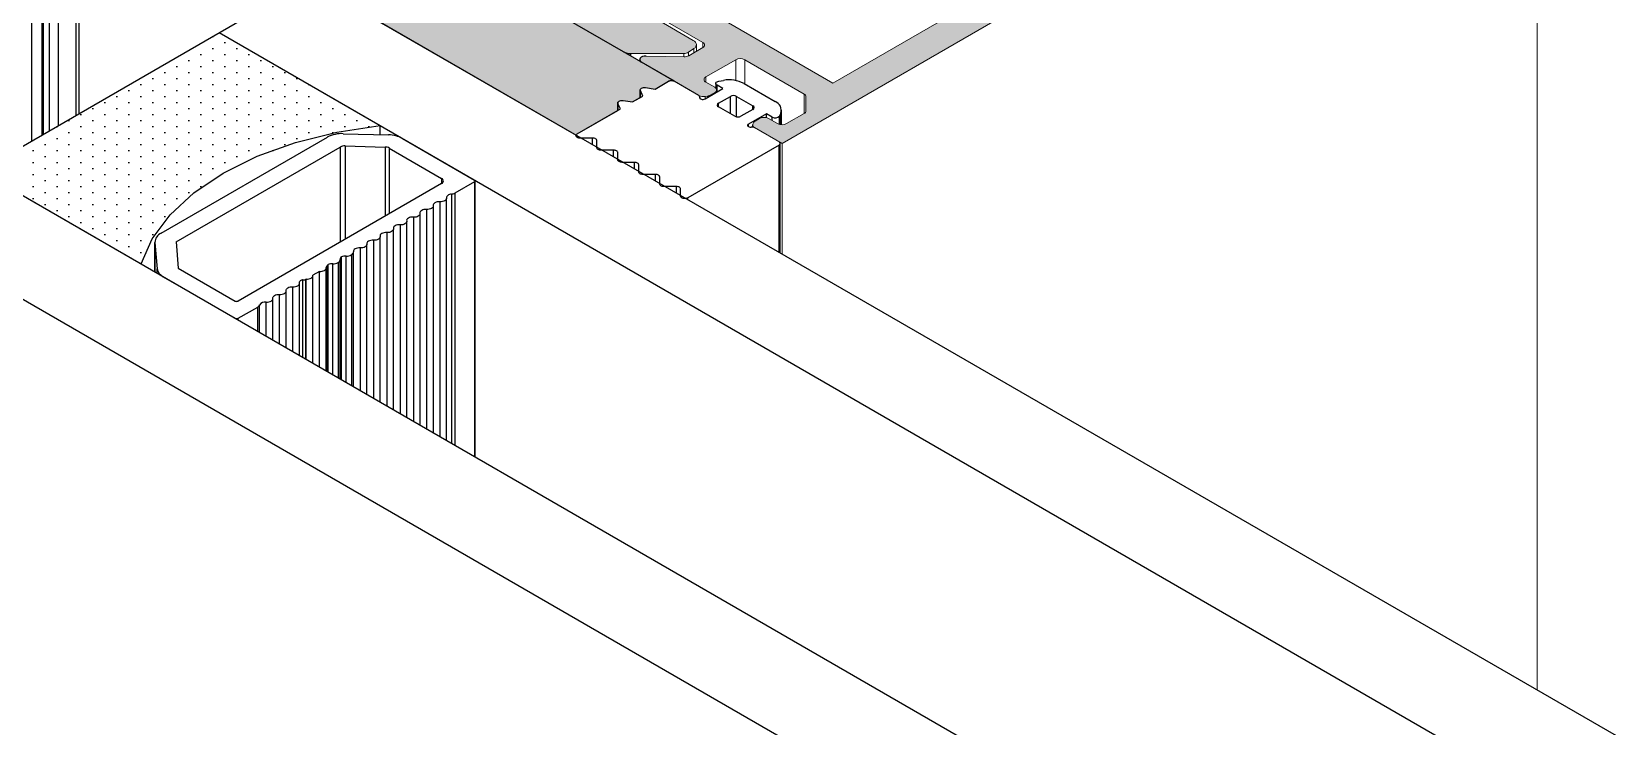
# Model space of a CAD drawing. Header units: millimetres. Extents: x 12 to 3612, y 18 to 315.
# Drawn here: x 326.5 to 368.41, y 213.91 to 232.3 of the extents above; entities that cross this region are included whole.
import ezdxf

# ---------------------------------------------------------------- set-up
doc = ezdxf.new("R2010")
doc.units = ezdxf.units.MM
doc.linetypes.add('SLD-Katı', pattern=[0])
doc.layers.add('Aksesuar', color=7, linetype='Continuous')

# ---------------------------------------------------------------- blocks, each defined once
blk = doc.blocks.new('MN50ICV_F.G.')
h = blk.add_hatch(color=253)
h.paths.add_polyline_path([(-116.097, 530.55), (-96.097, 542.097), (-117.761, 554.603, 0.243683), (-117.998, 554.603), (-119.662, 553.643), (-119.582, 553.597), (-119.119, 553.33, 0.163443), (-118.957, 553.305), (-118.707, 553.343), (-118.667, 553.353), (-118.632, 553.368), (-118.605, 553.388), (-118.588, 553.412), (-118.583, 553.437), (-118.588, 553.462), (-118.605, 553.485), (-118.632, 553.505), (-118.79, 553.597), (-118.315, 553.871, -0.243681), (-117.919, 553.871), (-116.572, 553.094, -0.690067), (-116.572, 552.865), (-117.048, 552.591), (-117.206, 552.682, 0.363771), (-117.487, 552.639), (-117.554, 552.495, 0.316303), (-117.531, 552.413, 0.08095), (-117.511, 552.401), (-117.315, 552.288), (-117.266, 552.26), (-117.101, 552.164), (-116.622, 551.888, 0.163438), (-116.46, 551.863), (-116.21, 551.902), (-116.17, 551.911), (-116.135, 551.927), (-116.108, 551.947), (-116.091, 551.97), (-116.086, 551.995), (-116.091, 552.021), (-116.108, 552.044), (-116.135, 552.064), (-116.491, 552.27), (-115.818, 552.658), (-109.879, 549.23), (-110.552, 548.841), (-110.949, 549.07, 0.316575), (-111.22, 549.043), (-111.338, 548.897), (-111.353, 548.874), (-111.362, 548.849), (-111.364, 548.825), (-111.36, 548.8), (-111.35, 548.776), (-111.333, 548.754), (-111.31, 548.733), (-111.282, 548.714), (-111.028, 548.567), (-112.335, 547.812), (-112.81, 548.087, 0.128034), (-112.929, 548.115), (-113.106, 548.115, -0.12804), (-113.225, 548.144), (-114.077, 548.636, 0.243681), (-114.473, 548.636), (-115.757, 547.894, 0.407668), (-115.801, 547.801), (-115.784, 547.764, 0.152577), (-115.741, 547.721), (-115.424, 547.538, 0.243685), (-115.186, 547.538), (-114.79, 547.767, 0.065297), (-114.763, 547.787), (-114.46, 548.09, -0.3456), (-114.169, 548.09), (-113.867, 547.787, 0.065216), (-113.84, 547.767), (-113.72, 547.698, 0.050262), (-113.686, 547.682), (-113.162, 547.508), (-113.131, 547.495), (-113.106, 547.478), (-113.088, 547.458), (-113.079, 547.436), (-113.078, 547.414), (-113.087, 547.393), (-113.103, 547.373), (-113.127, 547.355), (-116.969, 545.137), (-116.969, 545), (-117.206, 545), (-121.048, 542.782, -0.296053), (-121.312, 542.803), (-121.615, 543.105, 0.065144), (-121.641, 543.125), (-121.761, 543.194, 0.050205), (-121.796, 543.21), (-122.32, 543.384), (-122.355, 543.4), (-122.382, 543.42), (-122.398, 543.443), (-122.404, 543.468), (-122.398, 543.493), (-122.382, 543.517), (-122.355, 543.537), (-122.32, 543.552), (-121.796, 543.727, 0.050328), (-121.761, 543.742), (-121.365, 543.971, 0.690045), (-121.365, 544.109), (-121.682, 544.291, 0.091497), (-121.757, 544.317), (-121.819, 544.326, 0.163435), (-121.982, 544.301), (-123.424, 543.468, 0.69007), (-123.424, 543.24), (-123.147, 543.08, 0.128038), (-123.028, 543.051), (-122.85, 543.051, -0.128021), (-122.732, 543.023), (-122.414, 542.839, -0.267593), (-122.364, 542.771), (-122.364, 542.668, 0.267633), (-122.315, 542.6), (-120.889, 541.776, -0.690082), (-120.889, 541.639), (-124.414, 539.604, -0.243689), (-124.652, 539.604), (-127.266, 541.113, 0.243683), (-127.503, 541.113), (-128.058, 540.793, 0.690064), (-128.058, 540.656), (-127.986, 540.614, -0.014374), (-127.338, 540.241), (-125.444, 539.147, -0.690082), (-125.444, 539.01), (-127.979, 537.547, 0.690051), (-127.979, 537.41), (-126.751, 536.701), (-126.711, 536.684), (-126.664, 536.674), (-126.614, 536.673), (-126.565, 536.68), (-126.523, 536.696), (-126.49, 536.718), (-126.47, 536.744), (-126.464, 536.773), (-126.499, 537.351, -0.28506), (-126.45, 537.423), (-126.078, 537.638, -0.243679), (-125.84, 537.638), (-118.196, 533.225, -0.690024), (-118.196, 533.088), (-118.569, 532.873, -0.132752), (-118.693, 532.845), (-119.695, 532.865), (-119.745, 532.862), (-119.791, 532.85), (-119.829, 532.831), (-119.855, 532.807), (-119.868, 532.779), (-119.866, 532.75), (-119.85, 532.723), (-119.82, 532.7), (-118.31, 531.828, -0.070181), (-118.298, 531.821, 0.162685), (-118.136, 531.796), (-118.074, 531.806, 0.091506), (-117.998, 531.831), (-117.879, 531.899, 0.690045), (-117.879, 532.037), (-118.117, 532.174, -0.69007), (-118.117, 532.311), (-117.325, 532.768, -0.243677), (-117.087, 532.768), (-115.513, 531.859, -0.267629), (-115.464, 531.791), (-115.464, 531.414, -0.267577), (-115.513, 531.345), (-115.978, 531.076, -0.243689), (-116.216, 531.076), (-116.454, 531.213, 0.243681), (-116.691, 531.213), (-116.81, 531.145, 0.152593), (-116.854, 531.101), (-116.87, 531.065, 0.407651), (-116.827, 530.972), (-116.815, 530.965), (-116.176, 530.596, -0.080618), (-116.163, 530.588)])
h.paths.add_polyline_path([(-125.325, 538.255), (-119.543, 541.594, 0.69007), (-119.543, 541.731), (-120.414, 542.234), (-112.374, 546.875, -0.243681), (-112.137, 546.875), (-111.384, 546.441, 0.243683), (-111.147, 546.441), (-110.671, 546.715, 0.690064), (-110.671, 546.852), (-111.424, 547.287, -0.690064), (-111.424, 547.424), (-109.087, 548.773), (-97.522, 542.097), (-114.751, 532.151)], flags=16)
for color, points in [(254, [(-119.744, 533.89), (-124.689, 536.745, -0.272584), (-124.771, 536.861, 0.272569), (-124.853, 536.977), (-125.748, 537.493, 0.228583), (-126.126, 537.503), (-126.294, 537.421, 0.284973), (-126.354, 537.347), (-126.354, 536.538, 0.267633), (-126.272, 536.424), (-120.299, 532.976, 0.128034), (-120.101, 532.929), (-118.7, 532.929, 0.146424), (-118.572, 532.964), (-118.431, 533.061), (-118.401, 533.085), (-118.38, 533.113), (-118.368, 533.142), (-118.365, 533.172), (-118.372, 533.201), (-118.389, 533.23), (-118.414, 533.256), (-118.447, 533.279), (-119.342, 533.795, 0.12939), (-119.543, 533.843, -0.129392)]), (0, [(-118.949, 532.197), (-126.092, 536.321), (-128.627, 534.857), (-121.551, 530.773), (-121.543, 530.787), (-121.523, 530.802), (-120.447, 531.423), (-120.447, 531.625), (-120.443, 531.642), (-120.432, 531.657), (-120.414, 531.671), (-120.391, 531.681), (-120.364, 531.687), (-120.335, 531.69), (-120.306, 531.687), (-120.056, 531.649), (-119.853, 531.766), (-119.853, 531.968), (-119.849, 531.985), (-119.838, 532), (-119.82, 532.014), (-119.797, 532.024), (-119.77, 532.03), (-119.741, 532.033), (-119.712, 532.03), (-119.462, 531.992), (-119.107, 532.197, -0.243691)])]:
    blk.add_hatch(color=color).paths.add_polyline_path(points)
at = {"layer": 'Aksesuar'}
h = blk.add_hatch(dxfattribs=at)
h.set_pattern_fill('DOTS', color=253, scale=0.2, angle=90)
h.set_pattern_definition([(90, (1216.48986, -6036.8666), (-0.3175, 0.15875), [0, -0.3175])])
h.paths.add_polyline_path([(-128.984, 530.579), (-127.89, 530.85), (-126.736, 531.022), (-131.003, 533.485), (-137.34, 529.827), (-133.073, 527.364), (-132.775, 528.03), (-132.305, 528.662), (-131.675, 529.245), (-130.899, 529.767), (-129.995, 530.215)])
at = {"color": 7, "linetype": 'SLD-Katı', "lineweight": 15, "ltscale": 10}
for p, q in [((-116.097, 530.55), (-96.097, 542.097)), ((-97.522, 542.097), (-114.751, 532.151)), ((-96.097, 516.078), (-96.097, 542.097)), ((-125.325, 538.255), (-114.751, 532.151)), ((-118.196, 533.225), (-125.84, 537.638)), ((-120.299, 532.976), (-126.272, 536.424)), ((-119.342, 533.795), (-118.447, 533.279)), ((-118.365, 532.991), (-118.365, 533.165)), ((-118.7, 532.929), (-120.101, 532.929)), ((-119.695, 532.865), (-118.693, 532.845)), ((-118.431, 533.061), (-118.572, 532.964)), ((-118.569, 532.873), (-118.196, 533.088)), ((-118.117, 532.311), (-117.325, 532.768)), ((-117.087, 532.768), (-115.513, 531.859)), ((-118.298, 531.821), (-119.82, 532.7)), ((-118.949, 532.197), (-118.31, 531.828)), ((-117.879, 532.037), (-118.117, 532.174)), ((-117.998, 531.831), (-117.879, 531.899)), ((-117.83, 531.905), (-117.83, 531.968)), ((-118.136, 531.796), (-118.074, 531.806)), ((-115.464, 531.414), (-115.464, 531.791)), ((-116.854, 531.101), (-116.87, 531.065)), ((-116.81, 531.145), (-116.691, 531.213)), ((-116.454, 531.213), (-116.216, 531.076)), ((-115.978, 531.076), (-115.513, 531.345)), ((-116.876, 531.04), (-116.876, 530.983)), ((-116.827, 530.972), (-116.097, 530.55)), ((-116.815, 530.965), (-116.176, 530.596)), ((-116.097, 527.624), (-116.097, 530.55))]:
    blk.add_line(p, q, dxfattribs=at)
at = {"color": 31}
for p, q in [((-135.969, 530.619), (-135.969, 540.753)), ((-135.702, 540.09), (-135.702, 530.773)), ((-135.653, 530.802), (-135.653, 540.022)), ((-135.494, 530.893), (-135.494, 539.93)), ((-135.256, 531.03), (-135.256, 539.93))]:
    blk.add_line(p, q, dxfattribs=at)
at = {"color": 35}
for p, q in [((-134.8, 540.167), (-134.8, 531.294)), ((-134.717, 540.104), (-134.717, 531.342)), ((-120.101, 532.862), (-120.101, 532.929)), ((-119.853, 531.968), (-119.853, 531.766)), ((-119.782, 531.807), (-119.849, 531.951)), ((-119.849, 531.768), (-119.849, 531.951)), ((-119.712, 532.03), (-119.462, 531.992)), ((-119.462, 531.992), (-119.107, 532.197)), ((-118.137, 531.728), (-117.662, 532.002)), ((-117.853, 532.139), (-117.853, 532.017)), ((-117.662, 532.002), (-117.82, 532.094)), ((-117.82, 531.911), (-117.82, 532.094)), ((-117.77, 532.202), (-117.645, 532.221)), ((-117.104, 532.138), (-116.279, 531.661)), ((-120.447, 531.625), (-120.447, 531.423)), ((-120.376, 531.464), (-120.443, 531.608)), ((-120.443, 531.425), (-120.443, 531.608)), ((-120.306, 531.687), (-120.056, 531.649)), ((-120.056, 531.649), (-119.782, 531.807)), ((-118.279, 531.754), (-118.279, 531.771)), ((-118.277, 531.749), (-118.277, 531.782)), ((-117.78, 531.614), (-117.464, 531.797)), ((-117.78, 531.522), (-117.78, 531.614)), ((-117.345, 531.271), (-117.78, 531.522)), ((-117.464, 531.339), (-117.464, 531.797)), ((-117.305, 531.797), (-116.869, 531.545)), ((-117.305, 531.256), (-117.305, 531.797)), ((-116.869, 531.454), (-116.869, 531.545)), ((-116.869, 531.454), (-117.186, 531.271)), ((-116.513, 531.339), (-116.988, 531.065)), ((-116.988, 530.996), (-116.988, 531.065)), ((-116.355, 531.248), (-116.513, 531.339)), ((-116.513, 531.236), (-116.513, 531.339)), ((-116.355, 531.156), (-116.355, 531.248)), ((-116.134, 531.349), (-116.167, 531.277)), ((-116.167, 531.057), (-116.167, 531.277)), ((-116.134, 531.05), (-116.134, 531.349)), ((-116.115, 531.048), (-116.115, 531.433)), ((-121.113, 530.692), (-121.444, 530.692)), ((-121.113, 530.52), (-121.113, 530.692)), ((-121.001, 530.436), (-121.001, 530.627)), ((-121.001, 530.455), (-121.001, 530.627)), ((-120.559, 530.371), (-120.889, 530.371)), ((-120.559, 530.2), (-120.559, 530.371)), ((-120.447, 530.116), (-120.447, 530.307)), ((-120.447, 530.135), (-120.447, 530.307)), ((-116.176, 530.505), (-118.592, 529.11)), ((-116.176, 527.67), (-116.176, 530.505)), ((-116.144, 527.651), (-116.144, 530.55)), ((-120.005, 530.051), (-120.335, 530.051)), ((-120.005, 529.88), (-120.005, 530.051)), ((-119.892, 529.796), (-119.892, 529.987)), ((-119.892, 529.815), (-119.892, 529.987)), ((-119.45, 529.731), (-119.78, 529.731)), ((-119.45, 529.559), (-119.45, 529.731)), ((-119.338, 529.476), (-119.338, 529.667)), ((-119.338, 529.495), (-119.338, 529.667)), ((-118.896, 529.411), (-119.226, 529.411)), ((-118.896, 529.239), (-118.896, 529.411)), ((-118.784, 529.156), (-118.784, 529.347)), ((-118.592, 529.064), (-118.592, 529.11))]:
    blk.add_line(p, q, dxfattribs=at)
at = {"color": 8, "linetype": 'SLD-Katı', "lineweight": 15, "ltscale": 10}
for p, q in [((-126.272, 533.498), (-126.272, 533.498)), ((-118.196, 533.088), (-118.196, 533.225)), ((-118.7, 532.845), (-118.7, 532.929)), ((-118.572, 532.872), (-118.572, 532.964)), ((-118.431, 532.953), (-118.431, 533.061)), ((-117.325, 532.216), (-117.325, 532.768)), ((-117.087, 532.128), (-117.087, 532.768)), ((-118.117, 532.174), (-118.117, 532.311)), ((-117.879, 531.877), (-117.879, 531.899)), ((-118.298, 531.82), (-118.298, 531.821)), ((-118.136, 531.728), (-118.136, 531.796)), ((-118.074, 531.764), (-118.074, 531.806)), ((-117.998, 531.808), (-117.998, 531.831)), ((-115.513, 531.345), (-115.513, 531.859)), ((-116.827, 530.971), (-116.827, 530.972))]:
    blk.add_line(p, q, dxfattribs=at)
at = {"color": 0}
blk.add_line((-119.869, 532.768), (-119.869, 532.728), dxfattribs=at)
at = {"color": 30}
blk.add_line((-121.523, 530.802), (-120.376, 531.464), dxfattribs=at)
blk.add_lwpolyline([(-128.627, 534.857), (-121.551, 530.773), (-121.543, 530.787), (-121.523, 530.802), (-120.447, 531.423), (-120.447, 531.625), (-120.443, 531.642), (-120.432, 531.657), (-120.414, 531.671), (-120.391, 531.681), (-120.364, 531.687), (-120.335, 531.69), (-120.306, 531.687), (-120.056, 531.649), (-119.853, 531.766), (-119.853, 531.968), (-119.849, 531.985), (-119.838, 532), (-119.82, 532.014), (-119.797, 532.024), (-119.77, 532.03), (-119.741, 532.033), (-119.712, 532.03), (-119.462, 531.992), (-119.107, 532.197, -0.243691), (-118.949, 532.197), (-126.092, 536.321)], format="xyb")
at = {"color": 7, "linetype": 'SLD-Katı', "lineweight": 15, "ltscale": 10, "flags": 128}
blk.add_lwpolyline([(-118.447, 533.279), (-118.414, 533.256), (-118.389, 533.23), (-118.372, 533.201), (-118.365, 533.172), (-118.368, 533.142), (-118.38, 533.113), (-118.401, 533.085), (-118.431, 533.061)], dxfattribs=at)
at = {"color": 0, "flags": 128}
blk.add_lwpolyline([(-119.695, 532.865), (-119.745, 532.862), (-119.791, 532.85), (-119.829, 532.831), (-119.855, 532.807), (-119.868, 532.779), (-119.866, 532.75), (-119.85, 532.723), (-119.82, 532.7)], dxfattribs=at)
at = {"color": 35, "flags": 128}
for points in [[(-119.849, 531.951), (-119.853, 531.968), (-119.849, 531.985), (-119.838, 532), (-119.82, 532.014), (-119.797, 532.024), (-119.77, 532.03), (-119.741, 532.033), (-119.712, 532.03)], [(-117.82, 532.094), (-117.838, 532.107), (-117.849, 532.123), (-117.853, 532.139), (-117.849, 532.156), (-117.838, 532.172), (-117.82, 532.185), (-117.797, 532.195), (-117.77, 532.202)], [(-120.443, 531.608), (-120.447, 531.625), (-120.443, 531.642), (-120.432, 531.657), (-120.414, 531.671), (-120.391, 531.681), (-120.364, 531.687), (-120.335, 531.69), (-120.306, 531.687)], [(-118.279, 531.771), (-118.279, 531.755), (-118.272, 531.741), (-118.256, 531.728), (-118.235, 531.719), (-118.21, 531.714), (-118.184, 531.714), (-118.158, 531.719), (-118.137, 531.728)], [(-116.988, 531.065), (-117.004, 531.052), (-117.012, 531.038), (-117.012, 531.023), (-117.003, 531.008), (-116.988, 530.996), (-116.966, 530.987), (-116.941, 530.983), (-116.914, 530.983)], [(-121.444, 530.692), (-121.476, 530.694), (-121.506, 530.702), (-121.53, 530.715), (-121.547, 530.731), (-121.555, 530.75), (-121.554, 530.769), (-121.543, 530.787), (-121.523, 530.802)], [(-121.001, 530.627), (-121.004, 530.639), (-121.01, 530.652), (-121.02, 530.663), (-121.034, 530.673), (-121.051, 530.681), (-121.071, 530.687), (-121.092, 530.69), (-121.113, 530.692)], [(-120.889, 530.371), (-120.911, 530.373), (-120.932, 530.376), (-120.952, 530.382), (-120.969, 530.39), (-120.983, 530.4), (-120.993, 530.411), (-120.999, 530.424), (-121.001, 530.436)], [(-120.447, 530.307), (-120.449, 530.319), (-120.455, 530.332), (-120.466, 530.343), (-120.48, 530.353), (-120.497, 530.361), (-120.516, 530.367), (-120.537, 530.37), (-120.559, 530.371)], [(-120.335, 530.051), (-120.357, 530.053), (-120.378, 530.056), (-120.397, 530.062), (-120.414, 530.07), (-120.428, 530.08), (-120.438, 530.091), (-120.445, 530.103), (-120.447, 530.116)], [(-119.892, 529.987), (-119.895, 529.999), (-119.901, 530.011), (-119.911, 530.023), (-119.925, 530.032), (-119.942, 530.04), (-119.962, 530.046), (-119.983, 530.05), (-120.005, 530.051)], [(-119.78, 529.731), (-119.802, 529.733), (-119.823, 529.736), (-119.843, 529.742), (-119.86, 529.75), (-119.874, 529.76), (-119.884, 529.771), (-119.89, 529.783), (-119.892, 529.796)], [(-119.338, 529.667), (-119.34, 529.679), (-119.347, 529.691), (-119.357, 529.703), (-119.371, 529.712), (-119.388, 529.72), (-119.407, 529.726), (-119.428, 529.73), (-119.45, 529.731)], [(-119.226, 529.411), (-119.248, 529.412), (-119.269, 529.416), (-119.288, 529.422), (-119.305, 529.43), (-119.319, 529.44), (-119.329, 529.451), (-119.336, 529.463), (-119.338, 529.476)], [(-118.784, 529.347), (-118.786, 529.359), (-118.792, 529.371), (-118.802, 529.382), (-118.816, 529.392), (-118.833, 529.4), (-118.853, 529.406), (-118.874, 529.41), (-118.896, 529.411)], [(-118.592, 529.11), (-118.619, 529.099), (-118.65, 529.092), (-118.683, 529.091), (-118.714, 529.096), (-118.743, 529.106), (-118.765, 529.12), (-118.779, 529.137), (-118.784, 529.156)]]:
    blk.add_lwpolyline(points, dxfattribs=at)
at = {"color": 7, "linetype": 'SLD-Katı', "lineweight": 15, "ltscale": 100}
for centre, radius, start, end in [((-118.222, 533.157), 0.0734, 290.788, 69.2144), ((-118.694, 533.161), 0.232, 268.4065, 301.7275), ((-118.683, 533.09), 0.245, 267.6867, 297.9343), ((-117.206, 532.539), 0.258, 62.6101, 117.3891), ((-118.091, 532.242), 0.0734, 110.7845, 249.218), ((-117.905, 531.968), 0.0734, 290.7864, 69.2161), ((-118.18, 532.05), 0.258, 242.6434, 279.7708), ((-118.104, 532.022), 0.219, 277.9752, 298.8886), ((-115.548, 531.782), 0.0845, 5.6932, 65.6246), ((-116.801, 531.041), 0.0739, 160.5415, 249.2546), ((-116.762, 531.054), 0.103, 117.6438, 152.3478), ((-116.572, 530.984), 0.258, 62.61, 117.39), ((-116.097, 531.306), 0.258, 242.6091, 297.3909), ((-115.548, 531.422), 0.0845, 294.3786, 354.299)]:
    blk.add_arc(centre, radius, start, end, dxfattribs=at)
at = {"color": 35}
for centre, radius, start, end in [((-120.109, 533.333), 0.404, 241.96, 271.1443), ((-119.028, 532.044), 0.172, 62.609, 117.391), ((-117.499, 531.374), 0.86, 62.6428, 99.7712), ((-118.329, 531.781), 0.051, 348.8905, 68.1751), ((-117.763, 531.568), 0.0489, 110.7795, 249.2205), ((-117.384, 531.644), 0.172, 62.6077, 117.3911), ((-116.887, 531.499), 0.0489, 290.7869, 69.2168), ((-116.366, 531.431), 0.246, 340.5385, 69.2583), ((-117.266, 531.424), 0.172, 242.6099, 297.3901), ((-116.278, 531.374), 0.148, 238.8133, 318.7735), ((-116.893, 530.815), 0.169, 62.451, 97.0086), ((-116.194, 530.55), 0.0489, 290.7828, 69.2209)]:
    blk.add_arc(centre, radius, start, end, dxfattribs=at)
at = {"layer": 'Aksesuar', "color": 143}
for p, q in [((-139.382, 528.648), (-128.627, 534.857)), ((-57.918, 494.038), (-128.627, 534.857)), ((-131.003, 533.485), (-60.294, 492.666)), ((-131.003, 533.485), (-126.736, 531.022)), ((-132.541, 528.174), (-128.139, 530.715)), ((-127.717, 530.81), (-126.517, 530.777)), ((-126.736, 530.783), (-126.736, 531.022)), ((-126.147, 530.682), (-124.241, 529.582)), ((-132.145, 527.945), (-127.796, 530.456)), ((-127.796, 530.456), (-127.796, 527.941)), ((-127.669, 530.484), (-126.608, 530.455)), ((-127.669, 530.484), (-127.669, 528.014)), ((-126.608, 530.455), (-126.608, 528.627)), ((-126.498, 530.427), (-125.112, 529.627)), ((-126.498, 530.427), (-126.498, 528.691)), ((-137.34, 529.827), (-66.631, 489.008)), ((-137.34, 529.827), (-133.073, 527.364)), ((-125.112, 529.49), (-130.499, 526.381)), ((-125.112, 529.627), (-125.112, 529.49)), ((-124.241, 529.536), (-124.759, 529.237)), ((-124.241, 529.536), (-124.241, 522.265)), ((-124.225, 522.256), (-124.225, 529.559)), ((-125.158, 529.007), (-125.158, 522.794)), ((-124.98, 522.692), (-124.98, 529.097)), ((-124.851, 529.21), (-124.851, 522.617)), ((-124.759, 529.237), (-124.759, 522.564)), ((-125.862, 528.6), (-125.862, 523.201)), ((-125.685, 523.099), (-125.685, 528.69)), ((-125.51, 528.804), (-125.51, 522.998)), ((-125.332, 522.895), (-125.332, 528.894)), ((-139.358, 528.249), (-69.007, 487.636)), ((-126.567, 528.193), (-126.567, 523.608)), ((-126.39, 523.506), (-126.39, 528.284)), ((-126.215, 528.397), (-126.215, 523.405)), ((-126.037, 523.302), (-126.037, 528.487)), ((-132.705, 527.945), (-132.705, 527.152)), ((-132.705, 527.93), (-132.648, 527.237)), ((-132.705, 527.151), (-132.705, 527.93)), ((-132.145, 527.945), (-132.088, 527.253)), ((-127.272, 527.786), (-127.272, 524.015)), ((-127.094, 523.912), (-127.094, 527.877)), ((-126.919, 527.99), (-126.919, 523.811)), ((-126.742, 523.709), (-126.742, 528.08)), ((-128.152, 527.304), (-128.152, 524.523)), ((-128.117, 524.503), (-128.117, 527.348)), ((-127.997, 524.433), (-127.997, 527.368)), ((-127.856, 527.4), (-127.856, 524.352)), ((-127.799, 524.319), (-127.799, 527.47)), ((-127.765, 524.3), (-127.765, 527.551)), ((-127.644, 524.23), (-127.644, 527.571)), ((-127.503, 527.603), (-127.503, 524.149)), ((-127.447, 524.116), (-127.447, 527.673)), ((-132.648, 527.118), (-132.648, 527.237)), ((-132.484, 527.024), (-130.578, 525.924)), ((-132.088, 527.253), (-130.578, 526.381)), ((-128.794, 526.951), (-128.794, 524.894)), ((-128.701, 526.961), (-128.717, 526.952)), ((-128.717, 526.952), (-128.717, 524.849)), ((-128.701, 524.84), (-128.701, 526.961)), ((-128.349, 527.164), (-128.525, 527.063)), ((-128.524, 524.738), (-128.524, 527.051)), ((-128.349, 524.637), (-128.349, 527.164)), ((-128.172, 524.534), (-128.172, 527.255)), ((-129.581, 525.348), (-129.581, 526.441)), ((-129.406, 525.247), (-129.406, 526.554)), ((-129.229, 525.145), (-129.229, 526.645)), ((-129.054, 525.044), (-129.054, 526.758)), ((-128.876, 524.941), (-128.876, 526.848)), ((-130.499, 525.924), (-129.981, 526.222)), ((-129.981, 525.579), (-129.981, 526.222)), ((-129.934, 525.552), (-129.934, 526.275)), ((-129.759, 525.45), (-129.759, 526.351)), ((-130.499, 525.878), (-130.499, 525.924))]:
    blk.add_line(p, q, dxfattribs=at)
for points in [[(-133.073, 527.364), (-132.775, 528.03), (-132.305, 528.662), (-131.675, 529.245), (-130.899, 529.767), (-129.995, 530.215), (-128.984, 530.579), (-127.89, 530.85), (-126.736, 531.022)], [(-125.158, 529.007), (-125.193, 529.007), (-125.228, 529.003), (-125.261, 528.994), (-125.289, 528.981), (-125.311, 528.965), (-125.326, 528.946), (-125.334, 528.926), (-125.334, 528.905)], [(-124.981, 529.109), (-124.981, 529.088), (-124.989, 529.068), (-125.004, 529.049), (-125.026, 529.033), (-125.054, 529.02), (-125.087, 529.011), (-125.122, 529.007), (-125.158, 529.007)], [(-124.851, 529.21), (-124.88, 529.205), (-124.907, 529.198), (-124.931, 529.187), (-124.951, 529.174), (-124.967, 529.16), (-124.977, 529.143), (-124.982, 529.126), (-124.981, 529.109)], [(-125.862, 528.6), (-125.898, 528.6), (-125.933, 528.596), (-125.965, 528.587), (-125.993, 528.574), (-126.016, 528.558), (-126.031, 528.539), (-126.039, 528.519), (-126.038, 528.498)], [(-125.686, 528.702), (-125.686, 528.681), (-125.693, 528.661), (-125.709, 528.642), (-125.731, 528.626), (-125.759, 528.613), (-125.791, 528.604), (-125.826, 528.6), (-125.862, 528.6)], [(-125.51, 528.804), (-125.546, 528.804), (-125.581, 528.799), (-125.613, 528.79), (-125.641, 528.778), (-125.663, 528.761), (-125.679, 528.743), (-125.686, 528.723), (-125.686, 528.702)], [(-125.334, 528.905), (-125.333, 528.885), (-125.341, 528.864), (-125.356, 528.846), (-125.379, 528.829), (-125.407, 528.817), (-125.439, 528.808), (-125.474, 528.803), (-125.51, 528.804)], [(-126.567, 528.193), (-126.603, 528.194), (-126.638, 528.189), (-126.67, 528.18), (-126.698, 528.167), (-126.72, 528.151), (-126.736, 528.132), (-126.743, 528.112), (-126.743, 528.092)], [(-126.391, 528.295), (-126.39, 528.274), (-126.398, 528.254), (-126.413, 528.235), (-126.436, 528.219), (-126.464, 528.206), (-126.496, 528.198), (-126.531, 528.193), (-126.567, 528.193)], [(-126.215, 528.397), (-126.25, 528.397), (-126.285, 528.393), (-126.318, 528.384), (-126.346, 528.371), (-126.368, 528.355), (-126.383, 528.336), (-126.391, 528.316), (-126.391, 528.295)], [(-126.038, 528.498), (-126.038, 528.478), (-126.046, 528.458), (-126.061, 528.439), (-126.083, 528.423), (-126.111, 528.41), (-126.144, 528.401), (-126.179, 528.396), (-126.215, 528.397)], [(-127.272, 527.786), (-127.307, 527.787), (-127.342, 527.782), (-127.375, 527.773), (-127.403, 527.761), (-127.425, 527.744), (-127.441, 527.726), (-127.448, 527.705), (-127.448, 527.685)], [(-127.095, 527.888), (-127.095, 527.868), (-127.103, 527.847), (-127.118, 527.829), (-127.14, 527.812), (-127.168, 527.8), (-127.201, 527.791), (-127.236, 527.786), (-127.272, 527.786)], [(-126.919, 527.99), (-126.955, 527.99), (-126.99, 527.986), (-127.022, 527.977), (-127.05, 527.964), (-127.073, 527.948), (-127.088, 527.929), (-127.096, 527.909), (-127.095, 527.888)], [(-126.743, 528.092), (-126.743, 528.071), (-126.75, 528.051), (-126.766, 528.032), (-126.788, 528.016), (-126.816, 528.003), (-126.848, 527.994), (-126.883, 527.99), (-126.919, 527.99)], [(-129.054, 526.758), (-129.018, 526.757), (-128.983, 526.762), (-128.951, 526.771), (-128.923, 526.784), (-128.9, 526.8), (-128.885, 526.818), (-128.877, 526.839), (-128.878, 526.859)], [(-128.878, 526.859), (-128.879, 526.873), (-128.876, 526.887), (-128.87, 526.9), (-128.861, 526.913), (-128.848, 526.925), (-128.833, 526.935), (-128.814, 526.944), (-128.794, 526.951)], [(-128.701, 526.961), (-128.666, 526.961), (-128.631, 526.965), (-128.598, 526.974), (-128.57, 526.987), (-128.548, 527.003), (-128.533, 527.022), (-128.525, 527.042), (-128.525, 527.063)], [(-128.349, 527.164), (-128.313, 527.164), (-128.278, 527.169), (-128.246, 527.178), (-128.218, 527.19), (-128.196, 527.207), (-128.18, 527.225), (-128.173, 527.245), (-128.173, 527.266)], [(-129.759, 526.351), (-129.723, 526.351), (-129.688, 526.355), (-129.655, 526.364), (-129.627, 526.377), (-129.605, 526.393), (-129.59, 526.412), (-129.582, 526.432), (-129.582, 526.453)], [(-129.582, 526.453), (-129.583, 526.473), (-129.575, 526.493), (-129.56, 526.512), (-129.537, 526.528), (-129.509, 526.541), (-129.477, 526.55), (-129.442, 526.554), (-129.406, 526.554)], [(-129.406, 526.554), (-129.37, 526.554), (-129.335, 526.558), (-129.303, 526.567), (-129.275, 526.58), (-129.253, 526.596), (-129.237, 526.615), (-129.23, 526.635), (-129.23, 526.656)], [(-129.23, 526.656), (-129.23, 526.677), (-129.223, 526.697), (-129.207, 526.715), (-129.185, 526.732), (-129.157, 526.745), (-129.125, 526.753), (-129.09, 526.758), (-129.054, 526.758)]]:
    blk.add_lwpolyline(points, dxfattribs=at)
for centre, radius, start, end in [((-127.756, 529.991), 0.82, 87.265, 117.897), ((-126.523, 529.981), 0.796, 61.8114, 89.5366), ((-127.681, 530.239), 0.246, 87.2674, 117.8951), ((-126.61, 530.217), 0.239, 61.8119, 89.5375), ((-125.138, 529.559), 0.0734, 290.7842, 69.2158), ((-124.25, 529.559), 0.0245, 290.7777, 69.2223), ((-124.868, 529.438), 0.228, 274.4584, 298.5712), ((-132.432, 527.924), 0.273, 113.6861, 178.6957), ((-128.226, 527.327), 0.0779, 312.1957, 342.5879), ((-128.073, 527.277), 0.0828, 122.1234, 161.1682), ((-128.018, 527.125), 0.244, 85.0736, 114.068), ((-127.974, 527.593), 0.226, 264.216, 301.4693), ((-127.879, 527.475), 0.0789, 286.929, 4.3223), ((-127.732, 527.491), 0.0689, 118.682, 187.6411), ((-127.665, 527.328), 0.244, 85.0756, 114.066), ((-127.622, 527.796), 0.226, 264.2157, 301.4695), ((-127.526, 527.679), 0.0789, 286.929, 4.3223), ((-132.361, 527.288), 0.291, 189.974, 244.9524), ((-128.756, 527.029), 0.0866, 244.0785, 297.2882), ((-128.115, 527.279), 0.0594, 188.6453, 192.1755), ((-130.538, 526.457), 0.0861, 242.6078, 297.3922), ((-130.023, 526.308), 0.0952, 296.5531, 340.1312), ((-129.792, 526.188), 0.166, 78.2581, 148.3536), ((-130.538, 526), 0.0861, 242.6086, 297.3939)]:
    blk.add_arc(centre, radius, start, end, dxfattribs=at)

msp = doc.modelspace()

# ---------------------------------------------------------------- block references
msp.add_blockref('MN50ICV_F.G.', (462.471, -301.211))
msp.add_blockref('MN50ICV_F.G.', (462.471, -301.211))

doc.saveas('drawing.dxf')
